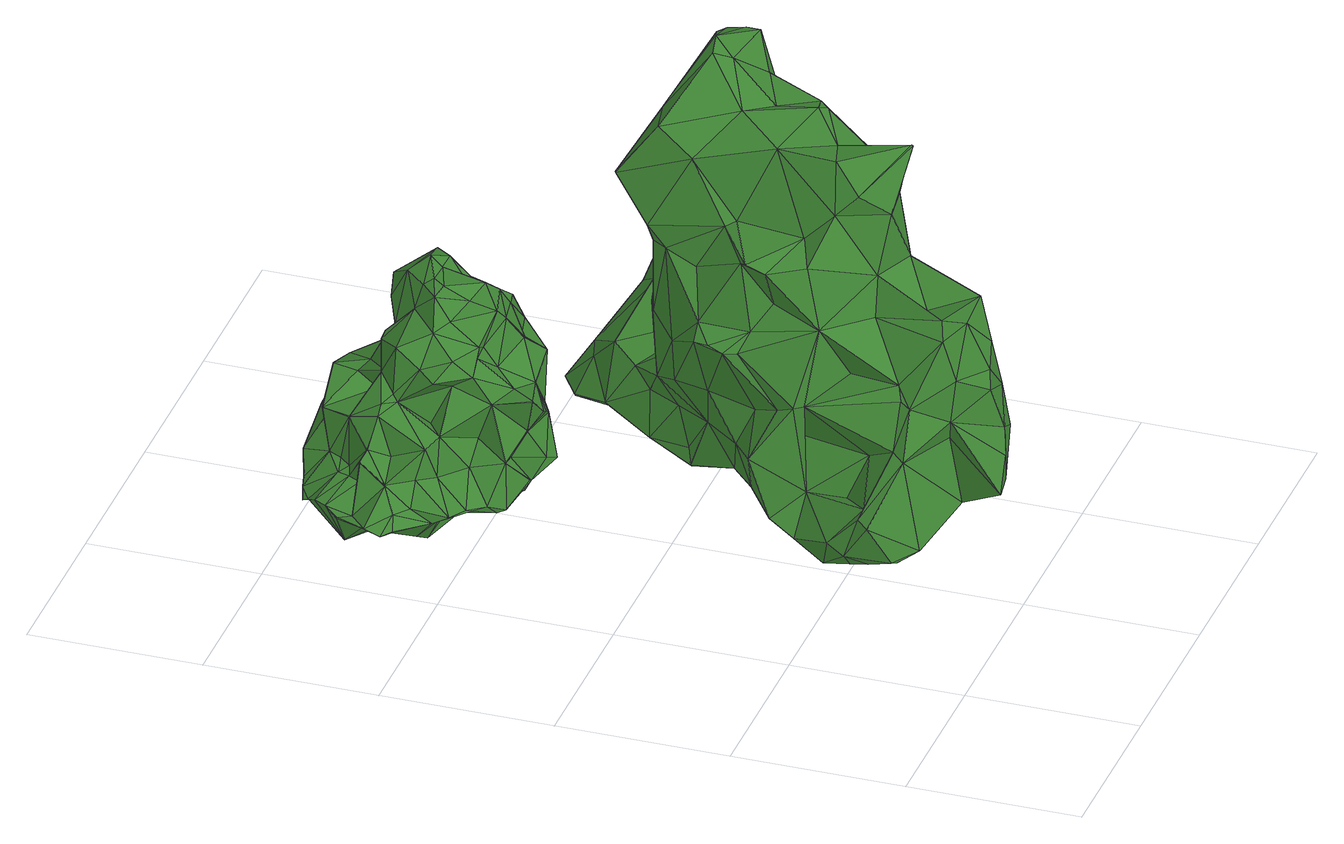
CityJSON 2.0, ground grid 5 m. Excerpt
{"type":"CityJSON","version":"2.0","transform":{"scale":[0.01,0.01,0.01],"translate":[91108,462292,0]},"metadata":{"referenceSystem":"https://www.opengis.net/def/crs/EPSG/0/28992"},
"CityObjects":{
"tree1":{"type":"SolitaryVegetationObject","attributes":{"gtid":267,"crown_width_m":7.08,"crown_median_z":3.1,"trunk_H_m":2.96,"trunk_DBH_m":0.184,"trunk_radius_m":0.0919,"trunk_base_height_m":0.14,"original_gtid":"272"},"geometry":[{"type":"Solid","lod":"3","boundaries":[[[[0,1,2]],[[3,4,5]],[[6,7,8]],[[9,10,11]],[[12,13,14]],[[15,16,17]],[[15,17,18]],[[19,20,21]],[[22,23,24]],[[22,24,25]],[[26,27,28]],[[29,30,31]],[[30,32,31]],[[33,34,35]],[[36,37,38]],[[37,39,38]],[[40,41,42]],[[40,43,44]],[[45,46,47]],[[29,48,49]],[[15,50,51]],[[16,15,51]],[[52,45,53]],[[54,55,56]],[[57,58,59]],[[57,59,60]],[[61,62,63]],[[39,64,65]],[[66,11,67]],[[68,69,5]],[[70,2,71]],[[72,73,52]],[[74,75,76]],[[54,77,78]],[[79,80,81]],[[2,70,82]],[[0,83,20]],[[84,85,86]],[[87,88,57]],[[89,90,91]],[[92,6,93]],[[94,95,96]],[[97,98,99]],[[100,98,97]],[[100,97,101]],[[102,51,50]],[[66,67,103]],[[80,104,105]],[[40,44,41]],[[106,107,56]],[[108,78,77]],[[32,109,110]],[[111,112,113]],[[114,115,116]],[[117,118,119]],[[14,117,119]],[[120,69,68]],[[120,68,121]],[[122,48,29]],[[116,90,89]],[[123,48,124]],[[125,28,27]],[[126,24,23]],[[120,127,89]],[[128,127,120]],[[77,129,130]],[[66,9,11]],[[46,131,47]],[[132,133,134]],[[135,16,51]],[[136,137,138]],[[94,62,138]],[[102,139,140]],[[141,108,48]],[[108,124,48]],[[8,142,143]],[[100,144,98]],[[145,96,146]],[[147,138,137]],[[147,137,136]],[[26,148,121]],[[135,51,146]],[[133,80,21]],[[149,141,122]],[[10,9,150]],[[151,119,152]],[[63,62,153]],[[154,25,24]],[[155,156,157]],[[155,157,158]],[[26,121,159]],[[140,146,160]],[[129,123,161]],[[42,158,162]],[[65,64,31]],[[65,31,163]],[[65,38,39]],[[103,96,66]],[[164,104,79]],[[153,165,166]],[[99,98,142]],[[43,112,1]],[[108,149,167]],[[42,162,40]],[[51,102,160]],[[125,168,31]],[[11,10,169]],[[49,170,171]],[[133,82,172]],[[26,173,27]],[[57,60,174]],[[161,108,130]],[[84,164,175]],[[176,79,177]],[[49,123,170]],[[159,178,26]],[[160,102,140]],[[88,166,179]],[[63,166,88]],[[145,94,96]],[[145,146,180]],[[180,146,140]],[[96,95,181]],[[8,152,142]],[[136,138,182]],[[183,149,122]],[[142,98,144]],[[77,130,108]],[[177,184,185]],[[177,185,23]],[[37,46,39]],[[46,186,39]],[[80,132,74]],[[1,71,2]],[[45,187,188]],[[44,189,41]],[[136,190,191]],[[71,167,70]],[[94,147,95]],[[21,20,83]],[[103,67,158]],[[120,121,128]],[[59,126,192]],[[102,193,194]],[[179,33,58]],[[43,156,195]],[[113,195,196]],[[61,182,62]],[[144,100,197]],[[52,198,72]],[[152,119,199]],[[32,171,200]],[[171,32,30]],[[198,132,134]],[[46,188,186]],[[72,134,172]],[[133,172,134]],[[89,91,201]],[[112,43,113]],[[202,94,139]],[[139,94,180]],[[60,5,174]],[[57,88,179]],[[153,202,165]],[[106,12,203]],[[106,203,204]],[[66,181,9]],[[96,181,66]],[[140,139,180]],[[102,50,193]],[[50,205,193]],[[132,80,133]],[[186,188,183]],[[41,85,18]],[[121,68,159]],[[153,166,63]],[[166,165,179]],[[19,86,20]],[[168,178,76]],[[80,105,21]],[[171,170,206]],[[30,49,171]],[[46,45,188]],[[56,107,207]],[[102,202,139]],[[151,208,119]],[[7,208,151]],[[114,209,110]],[[23,192,126]],[[23,210,192]],[[52,211,45]],[[36,65,75]],[[126,154,24]],[[83,82,133]],[[111,54,78]],[[206,200,171]],[[198,52,53]],[[154,126,59]],[[212,28,125]],[[69,120,201]],[[120,89,201]],[[167,213,108]],[[101,156,169]],[[176,177,23]],[[72,214,73]],[[210,159,68]],[[215,101,169]],[[105,19,21]],[[216,131,198]],[[216,47,131]],[[193,34,194]],[[29,64,183]],[[92,217,218]],[[175,219,84]],[[205,50,219]],[[129,170,123]],[[29,49,30]],[[205,175,220]],[[218,147,136]],[[90,116,190]],[[132,36,75]],[[132,75,74]],[[47,216,53]],[[3,87,4]],[[221,222,223]],[[218,136,223]],[[21,83,133]],[[183,122,29]],[[41,20,86]],[[1,44,43]],[[198,53,216]],[[115,224,222]],[[221,115,222]],[[158,67,155]],[[89,209,114]],[[58,154,59]],[[58,35,154]],[[36,38,65]],[[187,183,188]],[[198,134,72]],[[149,108,141]],[[122,141,48]],[[7,152,8]],[[209,89,127]],[[81,177,79]],[[47,53,45]],[[225,206,224]],[[125,27,168]],[[226,103,17]],[[226,17,96]],[[226,96,103]],[[0,44,1]],[[105,104,19]],[[118,142,199]],[[204,224,206]],[[117,99,118]],[[142,118,99]],[[179,58,57]],[[227,228,175]],[[97,99,229]],[[144,197,143]],[[74,76,81]],[[115,109,224]],[[77,207,129]],[[54,207,77]],[[221,223,136]],[[145,180,94]],[[29,31,64]],[[161,123,124]],[[161,124,108]],[[183,64,186]],[[186,64,39]],[[119,208,14]],[[14,208,12]],[[118,199,119]],[[230,192,210]],[[176,231,79]],[[76,65,168]],[[65,163,168]],[[56,13,12]],[[43,195,113]],[[86,19,84]],[[168,27,173]],[[138,62,182]],[[93,215,150]],[[79,104,80]],[[61,63,90]],[[149,211,73]],[[191,190,116]],[[31,168,163]],[[114,109,115]],[[84,19,164]],[[74,81,80]],[[125,232,212]],[[61,190,182]],[[225,200,206]],[[161,130,129]],[[142,152,199]],[[49,48,123]],[[117,233,196]],[[131,37,234]],[[131,234,132]],[[106,129,107]],[[129,207,107]],[[5,69,3]],[[196,233,113]],[[54,113,233]],[[7,6,235]],[[41,86,85]],[[18,85,15]],[[18,42,41]],[[17,236,96]],[[135,236,17]],[[44,0,189]],[[144,143,142]],[[22,176,23]],[[25,176,22]],[[6,8,143]],[[237,79,231]],[[238,239,91]],[[201,91,239]],[[201,239,69]],[[73,214,149]],[[116,89,114]],[[111,1,112]],[[132,234,36]],[[37,36,234]],[[240,204,241]],[[12,106,56]],[[204,206,106]],[[170,129,106]],[[170,106,206]],[[111,113,54]],[[14,13,242]],[[55,242,13]],[[17,16,135]],[[193,25,34]],[[28,148,26]],[[121,148,128]],[[167,149,214]],[[81,184,177]],[[231,227,175]],[[175,237,231]],[[231,25,227]],[[176,25,231]],[[173,26,178]],[[173,178,168]],[[101,215,100]],[[35,34,154]],[[94,138,147]],[[162,157,40]],[[43,40,157]],[[193,228,25]],[[13,243,55]],[[71,1,111]],[[71,111,78]],[[162,158,157]],[[156,43,157]],[[33,194,34]],[[96,236,146]],[[230,210,60]],[[210,5,60]],[[210,68,5]],[[160,146,51]],[[205,228,193]],[[25,228,227]],[[67,244,155]],[[67,11,244]],[[172,70,214]],[[172,214,72]],[[223,224,204]],[[222,224,223]],[[203,12,241]],[[203,241,204]],[[212,232,31]],[[31,32,212]],[[63,88,245]],[[167,214,70]],[[50,15,219]],[[205,219,175]],[[194,33,179]],[[52,73,211]],[[246,235,6]],[[108,213,78]],[[85,84,219]],[[85,219,15]],[[102,165,202]],[[194,165,102]],[[179,165,194]],[[182,190,136]],[[90,63,245]],[[90,245,91]],[[202,62,94]],[[17,103,247]],[[17,247,18]],[[42,247,158]],[[103,158,247]],[[18,247,42]],[[225,109,200]],[[200,109,32]],[[204,240,223]],[[246,223,235]],[[246,218,223]],[[240,7,235]],[[240,235,223]],[[6,92,218]],[[218,246,6]],[[115,221,191]],[[115,191,116]],[[61,90,190]],[[110,109,114]],[[136,191,221]],[[100,215,197]],[[175,228,220]],[[205,220,228]],[[58,33,35]],[[60,59,248]],[[60,248,230]],[[192,230,248]],[[192,248,59]],[[56,207,54]],[[210,178,159]],[[184,178,210]],[[81,76,178]],[[81,178,184]],[[154,34,25]],[[175,164,237]],[[155,244,156]],[[6,143,93]],[[93,150,92]],[[20,41,189]],[[20,189,0]],[[32,127,212]],[[128,148,127]],[[209,127,110]],[[32,110,127]],[[28,127,148]],[[28,212,127]],[[71,213,167]],[[78,213,71]],[[237,164,79]],[[164,19,104]],[[87,249,88]],[[187,149,183]],[[151,152,7]],[[233,242,54]],[[14,242,117]],[[233,117,242]],[[55,243,56]],[[54,242,55]],[[196,250,117]],[[99,250,229]],[[117,250,99]],[[147,181,95]],[[56,243,13]],[[135,146,236]],[[97,229,250]],[[97,250,101]],[[2,82,0]],[[172,82,70]],[[83,0,82]],[[65,76,75]],[[125,31,232]],[[210,23,185]],[[210,185,184]],[[202,153,62]],[[181,147,217]],[[11,169,244]],[[244,169,156]],[[181,217,9]],[[218,217,147]],[[150,217,92]],[[9,217,150]],[[150,215,10]],[[132,198,131]],[[37,131,46]],[[143,215,93]],[[143,197,215]],[[215,169,10]],[[224,109,225]],[[45,211,187]],[[149,187,211]],[[57,174,87]],[[4,87,174]],[[69,239,3]],[[238,3,239]],[[238,87,3]],[[4,174,5]],[[241,12,208]],[[241,208,240]],[[240,208,7]],[[238,249,87]],[[245,88,249]],[[245,249,91]],[[238,91,249]],[[195,250,196]],[[195,156,250]],[[156,101,250]],[[251,252,253]],[[251,253,254]],[[254,253,255]],[[254,255,256]],[[253,252,257]],[[253,257,255]],[[255,257,258]],[[255,258,256]],[[257,252,259]],[[257,259,258]],[[258,259,260]],[[258,260,256]],[[259,252,261]],[[259,261,260]],[[260,261,262]],[[260,262,256]],[[261,252,263]],[[261,263,262]],[[262,263,264]],[[262,264,256]],[[263,252,265]],[[263,265,264]],[[264,265,266]],[[264,266,256]],[[265,252,267]],[[265,267,266]],[[266,267,268]],[[266,268,256]],[[267,252,269]],[[267,269,268]],[[268,269,270]],[[268,270,256]],[[269,252,271]],[[269,271,270]],[[270,271,272]],[[270,272,256]],[[271,252,273]],[[271,273,272]],[[272,273,274]],[[272,274,256]],[[273,252,275]],[[273,275,274]],[[274,275,276]],[[274,276,256]],[[275,252,277]],[[275,277,276]],[[276,277,278]],[[276,278,256]],[[277,252,279]],[[277,279,278]],[[278,279,280]],[[278,280,256]],[[279,252,281]],[[279,281,280]],[[280,281,282]],[[280,282,256]],[[281,252,283]],[[281,283,282]],[[282,283,284]],[[282,284,256]],[[283,252,285]],[[283,285,284]],[[284,285,286]],[[284,286,256]],[[285,252,287]],[[285,287,286]],[[286,287,288]],[[286,288,256]],[[287,252,289]],[[287,289,288]],[[288,289,290]],[[288,290,256]],[[289,252,291]],[[289,291,290]],[[290,291,292]],[[290,292,256]],[[291,252,293]],[[291,293,292]],[[292,293,294]],[[292,294,256]],[[293,252,295]],[[293,295,294]],[[294,295,296]],[[294,296,256]],[[295,252,297]],[[295,297,296]],[[296,297,298]],[[296,298,256]],[[297,252,299]],[[297,299,298]],[[298,299,300]],[[298,300,256]],[[299,252,251]],[[299,251,300]],[[300,251,254]],[[300,254,256]]]]}]},
"tree2":{"type":"SolitaryVegetationObject","attributes":{"gtid":178,"crown_width_m":10.3,"crown_median_z":5.57,"trunk_H_m":4.97,"trunk_DBH_m":0.4,"trunk_radius_m":0.2,"trunk_base_height_m":0.6,"original_gtid":"182"},"geometry":[{"type":"Solid","lod":"3","boundaries":[[[[301,302,303]],[[304,305,306]],[[307,308,309]],[[307,309,310]],[[311,312,313]],[[314,315,316]],[[317,318,319]],[[320,321,322]],[[323,324,325]],[[318,317,326]],[[327,328,329]],[[330,331,303]],[[332,333,334]],[[335,336,337]],[[302,301,338]],[[339,340,341]],[[342,343,344]],[[345,346,347]],[[348,349,350]],[[351,352,353]],[[354,355,356]],[[357,358,359]],[[360,337,361]],[[320,362,363]],[[320,363,364]],[[365,366,316]],[[357,367,358]],[[368,367,357]],[[369,370,311]],[[371,331,372]],[[303,331,371]],[[373,374,345]],[[375,376,377]],[[378,305,304]],[[377,379,380]],[[357,381,368]],[[382,383,384]],[[385,386,387]],[[304,306,388]],[[389,390,338]],[[391,392,335]],[[389,311,390]],[[393,322,394]],[[395,396,367]],[[391,360,353]],[[370,397,398]],[[338,312,330]],[[370,369,397]],[[310,308,319]],[[309,308,310]],[[399,400,386]],[[401,402,403]],[[302,330,303]],[[404,405,406]],[[301,303,371]],[[407,408,409]],[[345,347,410]],[[332,411,412]],[[373,413,374]],[[414,415,416]],[[417,416,415]],[[373,342,418]],[[410,347,318]],[[325,324,419]],[[318,347,420]],[[346,420,347]],[[370,366,312]],[[350,421,348]],[[341,340,422]],[[423,359,343]],[[423,343,342]],[[339,341,424]],[[397,425,315]],[[394,426,399]],[[420,346,413]],[[382,384,427]],[[422,340,377]],[[387,311,428]],[[429,430,329]],[[395,367,368]],[[372,431,378]],[[371,372,378]],[[338,301,389]],[[375,377,380]],[[432,416,433]],[[434,308,435]],[[317,308,434]],[[302,338,330]],[[319,308,317]],[[314,316,366]],[[436,437,345]],[[399,426,400]],[[400,426,427]],[[425,438,365]],[[439,435,440]],[[439,440,441]],[[384,442,386]],[[400,384,386]],[[370,314,366]],[[362,443,363]],[[444,364,445]],[[315,314,398]],[[390,313,338]],[[377,340,446]],[[447,448,449]],[[420,413,450]],[[348,451,349]],[[452,429,329]],[[451,453,349]],[[332,334,454]],[[407,429,454]],[[429,455,454]],[[325,456,457]],[[456,404,457]],[[406,324,323]],[[434,326,317]],[[373,450,413]],[[359,458,357]],[[450,459,420]],[[319,420,459]],[[418,459,450]],[[460,461,435]],[[345,410,436]],[[326,436,410]],[[326,462,436]],[[326,410,318]],[[348,463,464]],[[403,465,448]],[[368,381,466]],[[467,466,381]],[[364,444,468]],[[458,469,444]],[[413,346,374]],[[345,374,346]],[[433,337,336]],[[461,470,434]],[[471,472,432]],[[456,415,473]],[[416,417,419]],[[435,461,434]],[[338,313,312]],[[327,474,475]],[[476,362,399]],[[393,320,322]],[[421,477,356]],[[382,427,411]],[[442,478,369]],[[458,359,423]],[[373,345,342]],[[479,343,358]],[[359,358,343]],[[453,480,349]],[[454,438,481]],[[455,438,454]],[[341,422,424]],[[376,424,422]],[[458,423,469]],[[468,444,469]],[[468,469,423]],[[361,482,444]],[[483,344,396]],[[479,344,343]],[[422,377,376]],[[320,364,468]],[[394,462,470]],[[421,356,484]],[[447,485,486]],[[370,398,314]],[[397,315,398]],[[381,357,487]],[[381,487,467]],[[354,488,355]],[[376,375,424]],[[424,375,489]],[[489,375,451]],[[451,375,453]],[[490,324,465]],[[419,324,490]],[[414,491,473]],[[312,366,492]],[[366,493,492]],[[339,424,494]],[[395,401,495]],[[475,496,471]],[[497,498,499]],[[361,497,499]],[[337,500,498]],[[501,494,489]],[[395,368,466]],[[466,401,395]],[[416,419,500]],[[433,416,500]],[[373,418,450]],[[460,412,411]],[[474,379,446]],[[474,380,379]],[[434,470,462]],[[326,434,462]],[[470,426,394]],[[334,502,454]],[[407,454,502]],[[315,425,316]],[[316,425,365]],[[390,311,313]],[[358,396,479]],[[367,396,358]],[[479,396,344]],[[399,386,385]],[[334,333,354]],[[334,354,503]],[[447,449,308]],[[403,402,465]],[[486,495,401]],[[475,504,505]],[[411,454,383]],[[404,456,464]],[[473,464,456]],[[354,333,488]],[[487,357,499]],[[360,445,353]],[[337,498,497]],[[337,497,361]],[[419,490,500]],[[355,441,506]],[[471,340,472]],[[504,507,508]],[[464,501,348]],[[393,362,320]],[[435,449,440]],[[509,480,408]],[[428,311,389]],[[495,510,418]],[[446,340,471]],[[446,471,496]],[[503,511,502]],[[348,421,463]],[[484,463,421]],[[433,336,432]],[[507,432,336]],[[350,509,511]],[[503,350,511]],[[333,412,441]],[[361,444,445]],[[361,445,360]],[[431,505,504]],[[507,471,432]],[[344,483,342]],[[512,513,356]],[[447,486,514]],[[451,501,489]],[[348,501,451]],[[325,457,323]],[[357,482,499]],[[350,349,509]],[[465,324,405]],[[393,394,399]],[[483,396,418]],[[400,427,384]],[[423,342,437]],[[364,353,445]],[[364,351,353]],[[361,499,482]],[[429,407,430]],[[490,498,500]],[[353,352,515]],[[464,405,404]],[[327,329,408]],[[385,428,388]],[[387,428,385]],[[311,370,312]],[[306,305,516]],[[459,510,310]],[[335,337,360]],[[335,360,391]],[[517,405,464]],[[342,345,437]],[[433,500,337]],[[503,502,334]],[[421,503,477]],[[350,503,421]],[[465,405,518]],[[327,408,474]],[[509,408,511]],[[446,379,377]],[[372,505,431]],[[475,446,496]],[[475,474,446]],[[414,416,432]],[[423,437,468]],[[420,319,318]],[[310,319,459]],[[418,342,483]],[[301,519,389]],[[378,519,371]],[[504,471,507]],[[471,504,475]],[[305,378,515]],[[304,519,378]],[[452,331,493]],[[411,383,382]],[[397,369,478]],[[425,397,478]],[[425,478,384]],[[442,384,478]],[[399,362,393]],[[351,363,443]],[[333,441,488]],[[473,415,414]],[[428,389,519]],[[476,443,362]],[[476,520,443]],[[419,417,325]],[[378,431,504]],[[502,511,408]],[[459,418,510]],[[466,402,401]],[[521,465,402]],[[306,516,388]],[[499,498,467]],[[487,499,467]],[[490,467,498]],[[364,363,351]],[[417,456,325]],[[435,439,460]],[[412,460,439]],[[441,412,439]],[[512,355,448]],[[378,504,508]],[[440,506,441]],[[449,506,440]],[[460,426,461]],[[501,464,473]],[[323,457,406]],[[406,457,404]],[[311,387,369]],[[383,481,384]],[[369,387,442]],[[392,507,336]],[[392,336,335]],[[411,332,454]],[[477,503,354]],[[442,387,386]],[[384,481,425]],[[454,481,383]],[[512,448,513]],[[301,371,519]],[[448,518,513]],[[517,518,405]],[[513,518,517]],[[463,484,517]],[[463,517,464]],[[517,484,513]],[[484,356,513]],[[518,448,465]],[[405,324,406]],[[462,321,436]],[[521,467,490]],[[332,412,333]],[[461,426,470]],[[427,426,411]],[[365,493,366]],[[476,385,520]],[[452,493,365]],[[331,330,492]],[[331,492,493]],[[330,312,492]],[[489,494,424]],[[522,414,523]],[[522,523,339]],[[340,523,472]],[[432,523,414]],[[472,523,432]],[[356,477,354]],[[462,322,321]],[[394,322,462]],[[449,435,308]],[[388,516,520]],[[388,520,385]],[[378,508,524]],[[392,524,508]],[[329,328,452]],[[327,475,328]],[[331,452,328]],[[331,328,372]],[[505,372,328]],[[505,328,475]],[[417,415,456]],[[321,437,436]],[[458,482,357]],[[458,444,482]],[[428,519,388]],[[388,519,304]],[[321,468,437]],[[320,468,321]],[[307,310,510]],[[307,510,447]],[[425,481,438]],[[502,408,407]],[[408,329,409]],[[352,351,443]],[[525,447,308]],[[525,308,307]],[[525,307,447]],[[509,349,480]],[[501,491,494]],[[441,355,488]],[[494,491,522]],[[408,480,526]],[[474,526,380]],[[526,474,408]],[[473,491,501]],[[380,526,375]],[[375,526,453]],[[480,453,526]],[[495,485,510]],[[447,510,485]],[[486,485,495]],[[460,411,426]],[[486,403,448]],[[401,403,486]],[[352,305,515]],[[339,494,522]],[[352,516,305]],[[352,443,516]],[[512,356,355]],[[516,443,520]],[[429,527,455]],[[429,452,527]],[[418,396,495]],[[395,495,396]],[[438,527,365]],[[452,365,527]],[[438,455,527]],[[476,399,385]],[[339,523,340]],[[449,448,506]],[[355,506,448]],[[521,490,465]],[[528,392,508]],[[528,508,507]],[[447,514,448]],[[448,514,486]],[[528,507,392]],[[467,402,466]],[[521,402,467]],[[353,515,391]],[[378,524,515]],[[392,515,524]],[[391,515,392]],[[329,430,409]],[[407,409,430]],[[522,491,414]],[[529,530,531]],[[529,531,532]],[[532,531,533]],[[532,533,534]],[[531,530,535]],[[531,535,533]],[[533,535,536]],[[533,536,534]],[[535,530,537]],[[535,537,536]],[[536,537,538]],[[536,538,534]],[[537,530,539]],[[537,539,538]],[[538,539,540]],[[538,540,534]],[[539,530,541]],[[539,541,540]],[[540,541,542]],[[540,542,534]],[[541,530,543]],[[541,543,542]],[[542,543,544]],[[542,544,534]],[[543,530,545]],[[543,545,544]],[[544,545,546]],[[544,546,534]],[[545,530,547]],[[545,547,546]],[[546,547,548]],[[546,548,534]],[[547,530,549]],[[547,549,548]],[[548,549,550]],[[548,550,534]],[[549,530,551]],[[549,551,550]],[[550,551,552]],[[550,552,534]],[[551,530,553]],[[551,553,552]],[[552,553,554]],[[552,554,534]],[[553,530,555]],[[553,555,554]],[[554,555,556]],[[554,556,534]],[[555,530,557]],[[555,557,556]],[[556,557,558]],[[556,558,534]],[[557,530,559]],[[557,559,558]],[[558,559,560]],[[558,560,534]],[[559,530,561]],[[559,561,560]],[[560,561,562]],[[560,562,534]],[[561,530,563]],[[561,563,562]],[[562,563,564]],[[562,564,534]],[[563,530,565]],[[563,565,564]],[[564,565,566]],[[564,566,534]],[[565,530,567]],[[565,567,566]],[[566,567,568]],[[566,568,534]],[[567,530,569]],[[567,569,568]],[[568,569,570]],[[568,570,534]],[[569,530,571]],[[569,571,570]],[[570,571,572]],[[570,572,534]],[[571,530,573]],[[571,573,572]],[[572,573,574]],[[572,574,534]],[[573,530,575]],[[573,575,574]],[[574,575,576]],[[574,576,534]],[[575,530,577]],[[575,577,576]],[[576,577,578]],[[576,578,534]],[[577,530,529]],[[577,529,578]],[[578,529,532]],[[578,532,534]]]]}]}
},
"vertices":[
[519,1667,135],[410,1756,114],[503,1781,202],[536,1664,739],[551,1603,701],[591,1661,742],[119,1689,285],[110,1757,349],[118,1689,282],[170,1475,218],[137,1513,204],[182,1461,211],[210,1852,243],[163,1921,172],[122,1890,198],[460,1329,282],[405,1294,284],[366,1356,222],[434,1396,144],[563,1565,152],[562,1564,149],[658,1653,118],[662,1519,509],[729,1558,515],[690,1484,524],[626,1465,463],[641,1749,597],[628,1666,487],[524,1753,582],[536,1904,369],[532,1926,421],[587,1826,460],[443,1838,469],[529,1429,569],[593,1388,501],[552,1450,527],[730,1874,333],[778,1907,310],[731,1877,335],[723,1910,322],[385,1526,126],[441,1515,136],[398,1457,127],[339,1649,125],[395,1644,136],[768,1948,175],[767,1941,282],[807,1944,200],[489,1913,250],[467,1972,315],[499,1361,395],[420,1324,413],[738,1927,119],[770,1946,174],[274,1920,119],[172,1940,160],[212,1954,176],[559,1510,685],[586,1488,632],[601,1487,648],[577,1599,697],[285,1552,604],[312,1504,548],[358,1500,618],[674,1883,347],[696,1849,382],[212,1429,213],[248,1414,176],[623,1708,741],[539,1699,768],[568,1867,152],[446,1849,196],[705,1881,100],[710,1923,105],[648,1740,260],[662,1782,244],[643,1748,397],[358,1969,117],[380,1920,101],[710,1611,354],[690,1664,265],[663,1670,384],[617,1797,170],[578,1656,127],[537,1476,246],[474,1420,191],[568,1498,135],[526,1538,719],[449,1480,685],[417,1704,668],[318,1618,663],[380,1634,737],[179,1623,278],[127,1620,219],[321,1453,467],[337,1496,346],[290,1403,311],[84,1663,194],[18,1668,184],[62,1733,176],[37,1642,191],[160,1612,115],[437,1367,488],[264,1393,181],[608,1623,272],[602,1631,260],[270,1897,266],[245,1961,188],[446,2015,144],[322,1757,519],[383,1778,586],[362,1796,132],[361,1793,130],[275,1775,153],[358,1779,592],[301,1760,524],[260,1704,634],[105,1799,99],[72,1810,184],[101,1852,200],[513,1756,724],[588,1821,663],[532,1869,260],[452,1980,299],[439,1964,254],[571,1666,472],[696,1514,531],[443,1768,590],[521,1806,629],[313,1986,232],[420,1983,160],[787,1922,242],[734,1782,211],[672,1687,121],[723,1814,172],[390,1320,289],[259,1699,465],[292,1617,395],[310,1561,513],[328,1339,496],[360,1318,451],[556,1915,154],[22,1716,198],[72,1651,225],[15,1668,186],[355,1363,384],[354,1361,383],[234,1572,393],[531,1803,617],[614,1909,157],[136,1513,206],[183,1782,241],[92,1773,188],[357,1506,583],[690,1483,527],[284,1540,179],[223,1602,76],[335,1512,142],[330,1467,142],[643,1748,599],[380,1317,440],[436,1963,253],[367,1511,126],[626,1797,414],[576,1596,288],[410,1466,533],[386,1498,604],[557,1914,151],[639,1784,420],[162,1552,175],[370,1933,327],[435,1941,442],[639,1811,145],[662,1670,504],[576,1599,700],[577,1504,312],[638,1600,445],[685,1661,500],[720,1708,515],[476,1464,650],[326,1338,494],[279,1502,285],[224,1587,562],[660,1913,290],[723,1707,514],[688,1664,521],[702,1925,311],[718,1883,223],[734,1932,263],[488,1622,198],[268,1640,572],[266,1714,483],[678,1540,520],[593,1386,499],[527,1429,567],[210,1735,112],[194,1756,87],[36,1641,194],[778,1914,176],[73,1809,187],[412,1864,445],[447,1690,729],[378,1408,493],[251,1858,264],[248,1833,399],[513,1408,415],[290,1924,388],[247,1962,186],[197,1817,245],[387,1778,602],[646,1662,613],[735,1928,121],[471,1735,521],[422,1981,160],[614,1906,156],[132,1559,182],[809,1942,200],[222,1574,272],[198,1601,368],[501,1447,260],[552,1477,440],[240,1740,462],[242,1741,460],[215,1740,437],[250,1833,401],[388,1799,417],[366,1359,223],[579,1553,440],[601,1461,448],[120,1727,173],[621,1651,594],[611,1594,419],[512,1733,397],[213,1820,171],[749,1895,273],[169,1754,355],[319,1398,313],[573,1603,387],[442,1630,739],[462,1664,745],[170,1757,353],[224,1826,261],[163,1919,170],[172,1941,162],[214,1569,169],[383,1591,667],[209,1702,322],[363,1414,170],[573,1549,568],[462,1562,693],[163,1724,125],[434,1701,14],[425,1702,14],[434,1704,14],[447,1676,309],[446,1679,309],[437,1677,310],[433,1706,14],[446,1681,310],[432,1708,14],[444,1683,310],[430,1710,14],[443,1685,310],[428,1711,15],[441,1686,310],[426,1711,15],[438,1686,310],[423,1711,15],[436,1686,310],[421,1710,15],[434,1685,310],[419,1709,15],[432,1684,310],[418,1707,15],[430,1682,310],[416,1705,15],[429,1680,310],[416,1703,14],[428,1678,310],[416,1700,14],[428,1676,310],[417,1698,14],[429,1673,310],[418,1696,14],[430,1671,309],[420,1694,14],[432,1670,309],[422,1693,13],[434,1668,309],[424,1693,13],[437,1668,309],[427,1693,13],[439,1668,309],[429,1694,13],[441,1669,309],[431,1695,13],[443,1670,309],[433,1697,13],[445,1672,309],[434,1699,13],[446,1674,309],
[1330,1230,374],[1278,1301,421],[1287,1197,506],[1242,930,413],[1204,849,415],[1181,881,386],[499,439,401],[471,608,270],[479,496,268],[352,405,322],[1189,1244,256],[1163,1314,295],[1206,1286,270],[988,1467,173],[897,1409,179],[937,1369,285],[405,622,158],[352,521,130],[326,501,213],[759,581,339],[662,444,265],[662,669,235],[735,393,1250],[658,428,1071],[762,409,1231],[437,602,125],[877,1038,754],[1036,1125,654],[799,1104,703],[1247,1303,418],[1211,1212,660],[579,1018,481],[482,932,673],[584,1028,600],[950,599,714],[887,674,834],[944,574,724],[1307,1280,359],[1022,922,1350],[1073,942,1194],[1024,964,1350],[547,191,273],[585,80,346],[469,54,368],[433,353,144],[329,384,165],[357,447,139],[611,979,1167],[654,1212,1056],[599,1104,943],[1054,646,383],[1113,704,412],[1049,581,416],[511,929,720],[508,780,720],[515,810,925],[737,140,547],[553,72,530],[767,127,404],[963,541,562],[862,446,586],[814,821,279],[919,627,400],[952,538,381],[867,1285,387],[981,1380,308],[556,112,637],[576,120,689],[976,1315,172],[1009,1411,173],[1289,1153,530],[1212,1175,722],[394,260,195],[339,306,180],[771,1115,1216],[968,1029,1355],[921,1110,1167],[1220,945,581],[900,1121,1082],[874,1127,1083],[652,141,730],[733,1031,178],[759,1068,289],[798,1163,146],[1046,1044,284],[902,1087,150],[1039,1163,210],[1159,926,358],[1302,1223,338],[1273,1257,307],[1059,683,590],[1055,748,653],[701,747,235],[649,767,157],[519,198,669],[510,211,542],[898,1407,175],[988,1464,169],[826,911,192],[717,1017,132],[534,242,775],[568,256,820],[598,455,776],[623,574,1229],[598,568,1074],[607,505,1139],[705,1126,638],[775,1120,821],[755,1115,663],[408,518,124],[690,962,296],[581,926,465],[322,317,185],[876,701,1252],[847,672,1251],[835,592,1091],[783,493,1154],[405,310,455],[803,454,1052],[302,445,195],[583,878,990],[994,1008,1356],[727,210,372],[876,1000,1400],[833,1301,211],[629,865,203],[715,1018,136],[1132,1094,332],[771,1137,627],[768,1138,630],[1224,1139,764],[953,798,1029],[891,543,964],[432,701,191],[398,749,386],[510,447,154],[559,348,241],[822,1212,350],[535,775,461],[468,690,512],[464,845,663],[903,1170,147],[1005,784,396],[878,330,409],[996,528,411],[974,1064,1053],[456,609,546],[497,580,767],[445,637,540],[275,371,308],[665,1095,1217],[1010,1196,569],[659,1214,1056],[645,1090,443],[812,1034,468],[721,602,1219],[735,397,1253],[807,197,412],[305,407,314],[546,834,335],[531,785,217],[559,643,140],[603,850,1002],[630,744,1234],[626,457,892],[569,184,825],[681,182,848],[752,394,312],[818,274,390],[596,766,152],[1022,941,941],[1046,893,1163],[829,693,1260],[852,1154,931],[1002,1041,852],[947,948,385],[583,959,848],[869,1254,173],[521,58,462],[712,1189,997],[787,1158,306],[792,324,486],[540,224,475],[419,764,985],[484,344,597],[510,359,630],[717,200,734],[474,889,676],[821,992,1378],[746,404,896],[835,815,1238],[1165,1304,406],[1078,1229,477],[850,943,1356],[468,313,587],[997,994,948],[725,409,720],[778,414,846],[734,286,704],[868,484,970],[734,878,1267],[664,1108,636],[601,1052,878],[1139,1011,743],[1219,1142,764],[471,805,666],[1002,861,844],[1150,950,672],[648,1126,930],[433,348,466],[611,1090,891],[539,724,801],[419,708,964],[577,518,599],[1081,709,553],[1141,877,372],[601,657,985],[497,615,956],[1285,1102,399],[1065,924,354],[647,323,795],[935,867,1275],[1013,878,1215],[1062,771,627],[559,648,391],[742,1186,998],[927,1030,474],[1050,935,694],[795,752,60],[775,752,60],[794,757,60],[793,762,557],[793,767,557],[773,762,557],[793,762,60],[791,772,557],[790,766,60],[788,776,557],[785,769,60],[784,780,557],[781,771,60],[779,782,557],[776,772,60],[774,783,557],[770,771,60],[768,782,557],[765,770,60],[764,780,557],[761,766,60],[760,777,557],[758,762,60],[756,773,557],[756,758,60],[754,768,557],[755,752,60],[753,763,557],[756,747,60],[754,758,557],[757,742,60],[756,753,558],[761,738,60],[759,749,558],[765,735,60],[763,745,558],[769,733,60],[768,743,558],[775,732,60],[773,742,558],[780,733,60],[778,743,558],[785,734,60],[783,745,558],[789,738,60],[787,748,558],[792,742,60],[790,752,558],[794,746,60],[793,757,558]
]}
